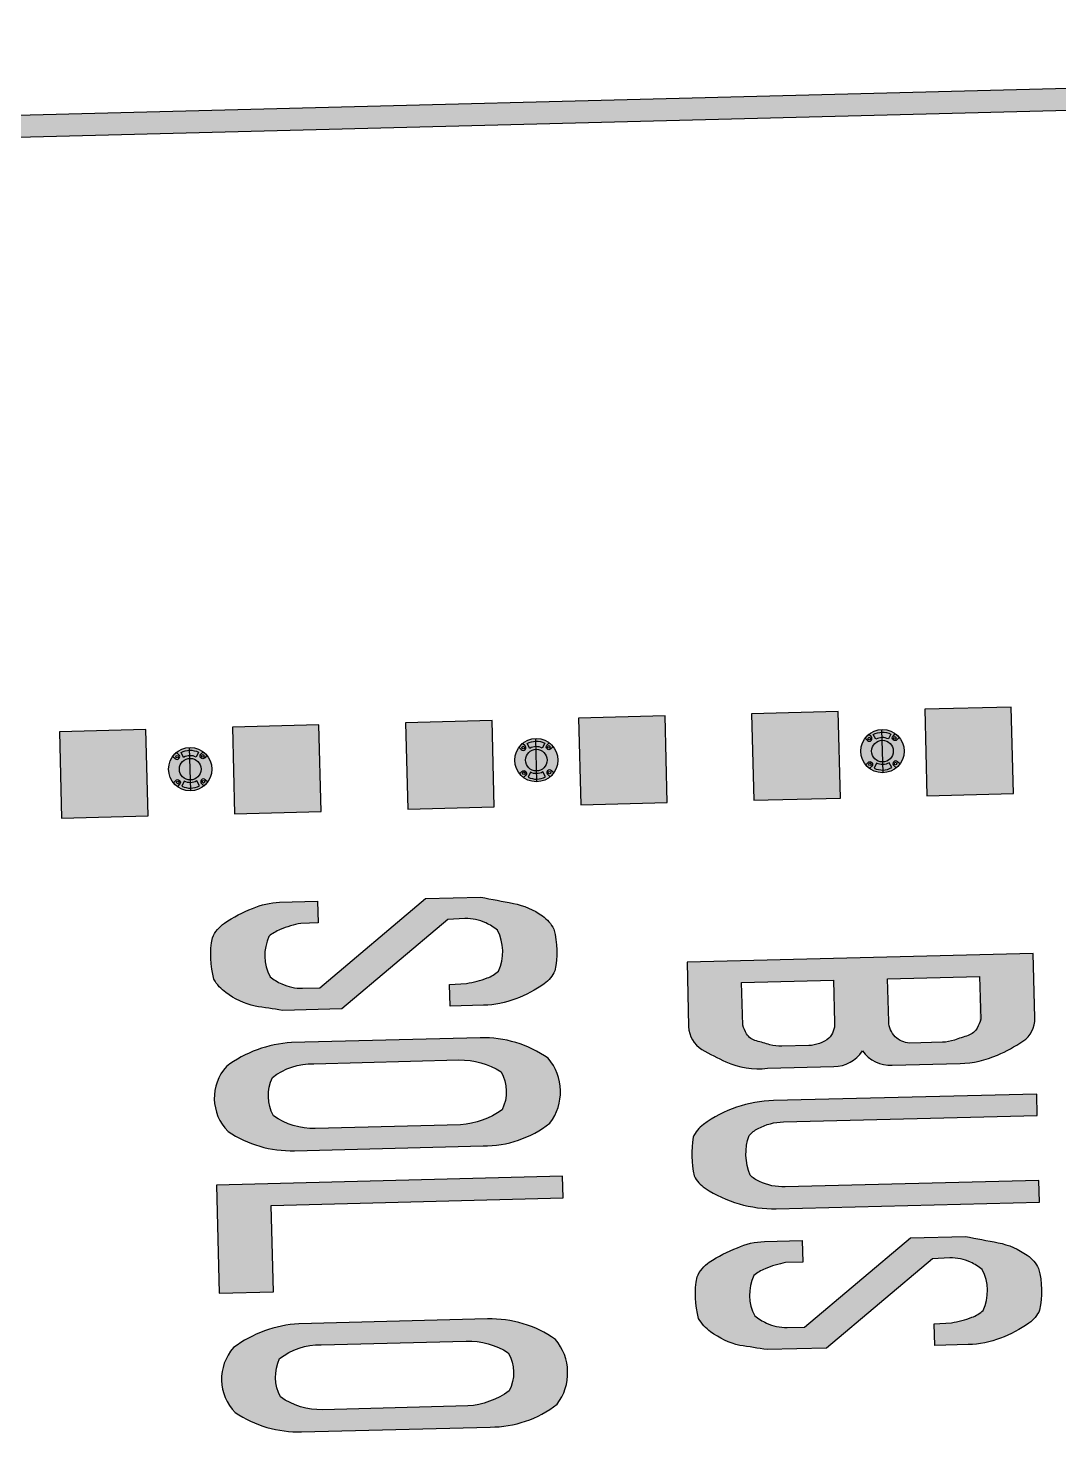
# Model space of a CAD drawing. Header units: metres. Extents: x 668617 to 675126, y 2286318 to 2293677.
# Drawn here: x 670037.86 to 670042.62, y 2287225.66 to 2287232.15 of the extents above; entities that cross this region are included whole.
import ezdxf

# ---------------------------------------------------------------- set-up
doc = ezdxf.new("R2010")
doc.units = ezdxf.units.M
doc.header["$MEASUREMENT"] = 0
for name, color, linetype in [('DMTG-B-CuadrosVerdes', 94, 'Continuous'), ('DMTG-M-VIALETON', 92, 'Continuous'), ('DMTG-SH-LINEA DISCONTINUA', 252, 'Continuous'), ('DMTG-SH-SOLO BUS BICI', 252, 'Continuous')]:
    doc.layers.add(name, color=color, linetype=linetype)

# ---------------------------------------------------------------- blocks, each defined once
blk = doc.blocks.new('*U181')
h = blk.add_hatch(color=256)
h.dxf.hatch_style = 1
h.paths.add_polyline_path([(11.2, 0), (11.6, 0), (11.6, 0.4), (11.2, 0.4)])
h = blk.add_hatch(color=256)
h.dxf.hatch_style = 1
h.paths.add_polyline_path([(11.2, 0), (11.6, 0), (11.6, 0.4), (11.2, 0.4)])
h = blk.add_hatch(color=256)
h.dxf.hatch_style = 1
h.paths.add_polyline_path([(12, 0), (12.4, 0), (12.4, 0.4), (12, 0.4)])
h = blk.add_hatch(color=256)
h.dxf.hatch_style = 1
h.paths.add_polyline_path([(12, 0), (12.4, 0), (12.4, 0.4), (12, 0.4)])
h = blk.add_hatch(color=256)
h.dxf.hatch_style = 1
h.paths.add_polyline_path([(12.8, 0), (13.2, 0), (13.2, 0.4), (12.8, 0.4)])
h = blk.add_hatch(color=256)
h.dxf.hatch_style = 1
h.paths.add_polyline_path([(12.8, 0), (13.2, 0), (13.2, 0.4), (12.8, 0.4)])
h = blk.add_hatch(color=256)
h.dxf.hatch_style = 1
h.paths.add_polyline_path([(13.6, 0), (14, 0), (14, 0.4), (13.6, 0.4)])
h = blk.add_hatch(color=256)
h.dxf.hatch_style = 1
h.paths.add_polyline_path([(13.6, 0), (14, 0), (14, 0.4), (13.6, 0.4)])
h = blk.add_hatch(color=256)
h.dxf.hatch_style = 1
h.paths.add_polyline_path([(14.4, 0), (14.8, 0), (14.8, 0.4), (14.4, 0.4)])
h = blk.add_hatch(color=256)
h.dxf.hatch_style = 1
h.paths.add_polyline_path([(14.4, 0), (14.8, 0), (14.8, 0.4), (14.4, 0.4)])
h = blk.add_hatch(color=256)
h.dxf.hatch_style = 1
h.paths.add_polyline_path([(15.2, 0), (15.6, 0), (15.6, 0.4), (15.2, 0.4)])
h = blk.add_hatch(color=256)
h.dxf.hatch_style = 1
h.paths.add_polyline_path([(15.2, 0), (15.6, 0), (15.6, 0.4), (15.2, 0.4)])
for points in [[(11.2, 0), (11.6, 0), (11.6, 0.4), (11.2, 0.4)], [(11.2, 0), (11.6, 0), (11.6, 0.4), (11.2, 0.4)], [(12, 0), (12.4, 0), (12.4, 0.4), (12, 0.4)], [(12, 0), (12.4, 0), (12.4, 0.4), (12, 0.4)], [(12.8, 0), (13.2, 0), (13.2, 0.4), (12.8, 0.4)], [(12.8, 0), (13.2, 0), (13.2, 0.4), (12.8, 0.4)], [(13.6, 0), (14, 0), (14, 0.4), (13.6, 0.4)], [(13.6, 0), (14, 0), (14, 0.4), (13.6, 0.4)], [(14.4, 0), (14.8, 0), (14.8, 0.4), (14.4, 0.4)], [(14.4, 0), (14.8, 0), (14.8, 0.4), (14.4, 0.4)], [(15.2, 0), (15.6, 0), (15.6, 0.4), (15.2, 0.4)], [(15.2, 0), (15.6, 0), (15.6, 0.4), (15.2, 0.4)]]:
    blk.add_lwpolyline(points, close=True)
blk = doc.blocks.new('*U228')
at = {"ltscale": 50}
h = blk.add_hatch(color=252, dxfattribs=at)
h.dxf.hatch_style = 1
h.paths.add_polyline_path([(49.9637, -24.1868), (49.9639, -23.8717, 0.097809), (49.9298, -23.6987, 0.042141), (49.8686, -23.5792, 0.264464), (49.7622, -23.5217), (49.4641, -23.5215), (49.4632, -25.1215), (49.7613, -25.1217, 0.256564), (49.8684, -25.063, 0.03217), (49.9282, -24.9541, 0.128787), (49.9634, -24.7629), (49.9636, -24.4553, 0.244437), (49.8943, -24.3218, 0.249678)])
h.paths.add_polyline_path([(49.7615, -24.8717), (49.5633, -24.8716), (49.5636, -24.4468), (49.7618, -24.4469, -0.19223), (49.8321, -24.475, -0.139349), (49.8635, -24.5681), (49.8634, -24.6929, -0.078544), (49.8546, -24.7485, 0.007333), (49.8356, -24.8101, -0.228893), (49.7934, -24.8592, -0.039059)], flags=16)
h.paths.add_polyline_path([(49.7619, -24.1969), (49.5637, -24.1968), (49.564, -23.7716), (49.7642, -23.778, -0.333446), (49.8356, -23.8316, 0.007536), (49.8551, -23.895, -0.078544), (49.8639, -23.9506), (49.8638, -24.0874, -0.224977), (49.8323, -24.1689, -0.19223)], flags=16)
h = blk.add_hatch(color=252, dxfattribs=at)
h.dxf.hatch_style = 1
h.paths.add_polyline_path([(50.4517, -25.1144, 0.131562), (50.5099, -25.0653, 0.154481), (50.6134, -24.7317), (50.6141, -23.5222), (50.5141, -23.5221), (50.5134, -24.6951, -0.114879), (50.4858, -24.8134, -0.084508), (50.4552, -24.8557, -0.17885), (50.2715, -24.8555, -0.081827), (50.2406, -24.8132, -0.11348), (50.2134, -24.7031), (50.2141, -23.5219), (50.1141, -23.5219), (50.1134, -24.7386, 0.152908), (50.2154, -25.0651, 0.131562), (50.2735, -25.1143, 0.086224)])
h = blk.add_hatch(color=252, dxfattribs=at)
h.dxf.hatch_style = 1
h.paths.add_polyline_path([(50.8527, -25.0542, 0.14273), (50.9194, -25.1124, 0.117054), (51.1113, -25.11, 0.062706), (51.1467, -25.0864, 0.155244), (51.2446, -24.9003, -0.000615), (51.2634, -24.7976), (51.2635, -24.5226), (50.864, -24.0224), (50.8616, -23.9593, -0.136419), (50.8837, -23.8473, -0.055818), (50.9183, -23.7942, -0.229894), (51.1084, -23.7943, -0.087635), (51.1384, -23.8475, -0.053979), (51.1608, -23.9431), (51.1638, -24.0225), (51.2638, -24.0226), (51.2639, -23.8675, 0.08527), (51.2383, -23.7178, 0.061318), (51.1719, -23.5846, 0.139149), (51.1131, -23.5341, 0.120716), (50.9212, -23.534, 0.123167), (50.8584, -23.5844, 0.108528), (50.797, -23.7176, -0.000633), (50.7639, -23.8672), (50.7638, -24.1223), (51.1635, -24.6225), (51.1634, -24.7019, -0.116922), (51.1407, -24.7975, -0.055818), (51.1061, -24.8506, -0.23457), (50.9197, -24.8505, -0.087635), (50.8898, -24.7974, -0.05345), (50.8634, -24.7018), (50.8635, -24.6224), (50.7635, -24.6223), (50.7634, -24.7971, 0.101206), (50.789, -24.9228, 0.059489)])
h = blk.add_hatch(color=252, dxfattribs=at)
h.dxf.hatch_style = 1
h.paths.add_polyline_path([(49.1713, -25.9168, -0.108528), (49.2327, -25.7836, -0.123167), (49.2954, -25.7331, -0.120716), (49.4873, -25.7331, -0.139149), (49.5462, -25.7836, -0.061318), (49.6126, -25.9168, -0.08527), (49.6383, -26.0664), (49.6383, -26.2215), (49.5383, -26.2215), (49.5353, -26.1421, 0.053979), (49.5128, -26.0465, 0.087635), (49.4828, -25.9934, 0.229894), (49.2927, -25.9934, 0.055818), (49.2581, -26.0465, 0.116922), (49.2354, -26.1421), (49.2385, -26.2215), (49.6383, -26.7215), (49.6383, -26.9965, 0.000751), (49.6155, -27.122, -0.108528), (49.5492, -27.2552, -0.123167), (49.4865, -27.309, -0.117054), (49.2946, -27.3115, -0.14273), (49.2278, -27.2533, -0.059489), (49.164, -27.122, -0.101206), (49.1383, -26.9964), (49.1383, -26.8215), (49.2383, -26.8215), (49.2383, -26.9009, 0.05345), (49.2648, -26.9965, 0.087635), (49.2947, -27.0497, 0.23457), (49.4811, -27.0497, 0.055818), (49.5157, -26.9965, 0.116922), (49.5383, -26.9009), (49.5383, -26.8215), (49.1383, -26.3215), (49.1383, -26.0664, 0.000633)])
h = blk.add_hatch(color=252, dxfattribs=at)
h.dxf.hatch_style = 1
edge = h.paths.add_edge_path()
edge.add_arc((50.3119, -26.0856), 0.5236, 143.51618, 180)
edge.add_line((49.7883, -26.0856), (49.7883, -26.9575))
edge.add_arc((50.3442, -26.9397), 0.5561, 181.82557, 215.41478)
edge.add_arc((50.041, -27.1024), 0.2191, 226.75468, 313.24532)
edge.add_arc((49.7628, -26.9575), 0.5255, 324.59139, 360)
edge.add_line((50.2883, -26.9575), (50.2883, -26.0856))
edge.add_arc((49.7912, -26.0699), 0.4974, 358.19927, 396.4778)
edge.add_arc((50.041, -25.9616), 0.2401, 51.30043, 128.69957)
edge = h.paths.add_edge_path(flags=16)
edge.add_arc((49.8113, -26.205), 0.3775, 2.74794, 34.0414, ccw=False)
edge.add_line((50.1883, -26.1869), (50.1883, -26.8584))
edge.add_arc((49.8664, -26.8584), 0.322, 323.35121, 360, ccw=False)
edge.add_arc((50.0361, -26.873), 0.1985, 243.49165, 296.50835, ccw=False)
edge.add_arc((50.1867, -26.8718), 0.2987, 177.25186, 216.7924, ccw=False)
edge.add_line((49.8883, -26.8575), (49.8883, -26.1869))
edge.add_arc((50.2335, -26.1869), 0.3451, 145.9586, 180, ccw=False)
edge.add_arc((50.0358, -26.1587), 0.1872, 61.85292, 118.14708, ccw=False)
h = blk.add_hatch(color=252, dxfattribs=at)
h.dxf.hatch_style = 1
h.paths.add_polyline_path([(50.4383, -25.7215), (50.4383, -27.3215), (50.9383, -27.3215), (50.9383, -27.0715), (50.5383, -27.0715), (50.5383, -25.7215)])
h = blk.add_hatch(color=252, dxfattribs=at)
h.dxf.hatch_style = 1
edge = h.paths.add_edge_path()
edge.add_arc((51.6119, -26.0856), 0.5236, 143.51618, 180)
edge.add_line((51.0883, -26.0856), (51.0883, -26.9575))
edge.add_arc((51.6442, -26.9397), 0.5561, 181.82557, 215.41478)
edge.add_arc((51.341, -27.1024), 0.2191, 226.75468, 313.24532)
edge.add_arc((51.0628, -26.9575), 0.5255, 324.59139, 360)
edge.add_line((51.5883, -26.9575), (51.5883, -26.0856))
edge.add_arc((51.0912, -26.0699), 0.4974, 358.19927, 396.4778)
edge.add_arc((51.341, -25.9616), 0.2401, 51.30043, 128.69957)
edge = h.paths.add_edge_path(flags=16)
edge.add_arc((51.1113, -26.205), 0.3775, 2.74794, 34.0414, ccw=False)
edge.add_line((51.4883, -26.1869), (51.4883, -26.8584))
edge.add_arc((51.1664, -26.8584), 0.322, -36.64879, 0, ccw=False)
edge.add_arc((51.3361, -26.873), 0.1985, 243.49165, 296.50835, ccw=False)
edge.add_arc((51.4867, -26.8718), 0.2987, 177.25186, 216.7924, ccw=False)
edge.add_line((51.1883, -26.8575), (51.1883, -26.1869))
edge.add_arc((51.5335, -26.1869), 0.3451, 145.9586, 180, ccw=False)
edge.add_arc((51.3358, -26.1587), 0.1872, 61.85292, 118.14708, ccw=False)
for points in [[(49.7622, -23.5217), (49.4641, -23.5215), (49.4632, -25.1215), (49.7613, -25.1217, 0.256564), (49.8684, -25.063, 0.03217), (49.9282, -24.9541, 0.128787), (49.9634, -24.7629), (49.9636, -24.4553, 0.244437), (49.8943, -24.3218, 0.249678), (49.9637, -24.1868), (49.9639, -23.8717, 0.09783), (49.9298, -23.6986, 0.042131), (49.8686, -23.5792, 0.264453), (49.7622, -23.5217)], [(50.2715, -24.8555, -0.081827), (50.2406, -24.8132, -0.121679), (50.2134, -24.6949), (50.2141, -23.5219), (50.1141, -23.5219), (50.1134, -24.7386, 0.152908), (50.2154, -25.0651, 0.131562), (50.2735, -25.1143, 0.086224), (50.4517, -25.1144, 0.131562), (50.5099, -25.0653, 0.151335), (50.6134, -24.7388), (50.6141, -23.5222), (50.5141, -23.5221), (50.5134, -24.6951, -0.114879), (50.4858, -24.8134, -0.084508), (50.4552, -24.8557, -0.17885), (50.2715, -24.8555, -0.081827)], [(50.7638, -24.1223), (50.7639, -23.8672, 0.000633), (50.797, -23.7176, -0.108528), (50.8584, -23.5844, -0.123167), (50.9212, -23.534, -0.120716), (51.1131, -23.5341, -0.139149), (51.1719, -23.5846, -0.061318), (51.2383, -23.7178, -0.08527), (51.2639, -23.8675), (51.2638, -24.0226), (51.1638, -24.0225), (51.1608, -23.9431, 0.053979), (51.1384, -23.8475, 0.087635), (51.1084, -23.7943, 0.229894), (50.9183, -23.7942, 0.055818), (50.8837, -23.8473, 0.116922), (50.861, -23.9429), (50.864, -24.0224), (51.2635, -24.5226), (51.2634, -24.7976, 0.000751), (51.2405, -24.9231, -0.108528), (51.1741, -25.0562, -0.123167), (51.1113, -25.11, -0.117054), (50.9194, -25.1124, -0.142771), (50.8527, -25.0541, -0.059479), (50.789, -24.9228, -0.101206), (50.7634, -24.7971), (50.7635, -24.6223), (50.8635, -24.6224), (50.8634, -24.7018, 0.05345), (50.8898, -24.7974, 0.087635), (50.9197, -24.8505, 0.23457), (51.1061, -24.8506, 0.055818), (51.1407, -24.7975, 0.116922), (51.1634, -24.7019), (51.1635, -24.6225), (50.7638, -24.1223)], [(49.7619, -24.1969), (49.5637, -24.1968), (49.564, -23.7716), (49.7622, -23.7717, -0.049565), (49.8021, -23.7884, -0.190435), (49.8356, -23.8316, 0.007534), (49.8551, -23.895, -0.078544), (49.8639, -23.9506), (49.8638, -24.1025, -0.186395), (49.8323, -24.1689, -0.19223), (49.7619, -24.1969)], [(49.7615, -24.8717), (49.5633, -24.8716), (49.5636, -24.4468), (49.7618, -24.4469, -0.19223), (49.8321, -24.475, -0.139349), (49.8635, -24.5681), (49.8634, -24.6929, -0.078544), (49.8546, -24.7485, 0.007333), (49.8356, -24.8101, -0.196613), (49.8015, -24.8551, -0.049565), (49.7615, -24.8717)], [(49.5462, -25.7836, -0.061318), (49.6126, -25.9168, -0.08527), (49.6383, -26.0664), (49.6383, -26.2215), (49.5383, -26.2215), (49.5353, -26.1421, 0.053979), (49.5128, -26.0465, 0.087635), (49.4828, -25.9934, 0.229894), (49.2927, -25.9934, 0.055818), (49.2581, -26.0465, 0.116922), (49.2354, -26.1421), (49.2385, -26.2215), (49.6383, -26.7215), (49.6383, -26.9965, 0.000751), (49.6155, -27.122, -0.108528), (49.5492, -27.2552, -0.123167), (49.4865, -27.309, -0.117054), (49.2946, -27.3115, -0.142771), (49.2278, -27.2533, -0.059479), (49.164, -27.122, -0.101206), (49.1383, -26.9964), (49.1383, -26.8215), (49.2383, -26.8215), (49.2383, -26.9009, 0.05345), (49.2648, -26.9965, 0.087635), (49.2947, -27.0497, 0.23457), (49.4811, -27.0497, 0.055818), (49.5157, -26.9965, 0.116922), (49.5383, -26.9009), (49.5383, -26.8215), (49.1383, -26.3215), (49.1383, -26.0664, 0.000633), (49.1713, -25.9168, -0.108528), (49.2327, -25.7836, -0.123167), (49.2954, -25.7331, -0.120716), (49.4873, -25.7331, -0.139149), (49.5462, -25.7836, -0.061318)], [(49.891, -25.7742, 0.160549), (49.7883, -26.0856), (49.7883, -26.9575, 0.147619), (49.891, -27.262, 0.396386), (50.1911, -27.262, 0.15574), (50.2883, -26.9575), (50.2883, -26.0856, 0.168592), (50.1911, -25.7742, 0.351171), (49.891, -25.7742, 0.160549)], [(51.191, -25.7742, 0.160549), (51.0883, -26.0856), (51.0883, -26.9575, 0.147619), (51.191, -27.262, 0.396386), (51.4911, -27.262, 0.15574), (51.5883, -26.9575), (51.5883, -26.0856, 0.168592), (51.4911, -25.7742, 0.351171), (51.191, -25.7742, 0.160549)], [(50.1241, -25.9937, -0.137398), (50.1883, -26.1869), (50.1883, -26.8584, -0.161288), (50.1247, -27.0506, -0.235546), (49.9475, -27.0506, -0.174261), (49.8883, -26.8575), (49.8883, -26.1869, -0.149636), (49.9475, -25.9937, -0.250692), (50.1241, -25.9937, -0.137398)], [(51.4241, -25.9937, -0.137398), (51.4883, -26.1869), (51.4883, -26.8584, -0.161288), (51.4247, -27.0506, -0.235546), (51.2475, -27.0506, -0.174261), (51.1883, -26.8575), (51.1883, -26.1869, -0.149636), (51.2475, -25.9937, -0.250692), (51.4241, -25.9937, -0.137398)]]:
    blk.add_lwpolyline(points, format="xyb", close=True)
blk.add_lwpolyline([(50.4383, -25.7215), (50.4383, -27.3215), (50.9383, -27.3215), (50.9383, -27.0715), (50.5383, -27.0715), (50.5383, -25.7215), (50.4383, -25.7215)], close=True)
blk = doc.blocks.new('*U156')
blk.add_hatch(color=252).paths.add_polyline_path([(0.0012, -0.05), (44.9903, 1.0317), (44.9879, 1.1317), (-0.0012, 0.05)])
blk.add_lwpolyline([(0.0012, -0.05), (44.9903, 1.0317), (44.9879, 1.1317), (-0.0012, 0.05)], close=True)
blk = doc.blocks.new('*U182')
at = {"true_color": 0x58ba48}
h = blk.add_hatch(color=85, dxfattribs=at)
h.dxf.hatch_style = 1
h.paths.add_polyline_path([(38.5638, 11.511, 1), (38.6638, 11.511, 1)], flags=0)
h.paths.add_polyline_path([(38.5632, 11.5792), (38.5525, 11.59, 0.062746), (38.5348, 11.5723), (38.5456, 11.5615, 0.413879), (38.5632, 11.5615, 0.414549)], flags=17)
h.paths.add_polyline_path([(38.5605, 11.5704, -1), (38.5483, 11.5704, -1)], flags=16)
h.paths.add_polyline_path([(38.5638, 11.511, 1), (38.6638, 11.511, 1)], flags=16)
h.paths.add_polyline_path([(38.6751, 11.59), (38.6643, 11.5792, 0.413879), (38.6644, 11.5615, 0.414549), (38.682, 11.5615), (38.6928, 11.5723, 0.062746)], flags=17)
h.paths.add_polyline_path([(38.6793, 11.5704, -1), (38.6671, 11.5704, -1)], flags=16)
h.paths.add_polyline_path([(38.6928, 11.4497), (38.682, 11.4604, 0.413879), (38.6643, 11.4604, 0.414549), (38.6644, 11.4427), (38.6751, 11.432, 0.062746)], flags=17)
h.paths.add_polyline_path([(38.6671, 11.4516, -1), (38.6793, 11.4516, -1)], flags=16)
h.paths.add_polyline_path([(38.5632, 11.4604, 0.414549), (38.5455, 11.4604), (38.5348, 11.4497, 0.062746), (38.5525, 11.432), (38.5632, 11.4428, 0.413879)], flags=17)
h.paths.add_polyline_path([(38.5483, 11.4516, -1), (38.5605, 11.4516, -1)], flags=16)
h.paths.add_polyline_path([(38.6928, 11.5723), (38.682, 11.5615, -0.414549), (38.6644, 11.5615, -0.413879), (38.6643, 11.5792), (38.6751, 11.59, 0.342564), (38.5525, 11.59), (38.5632, 11.5792, -0.414549), (38.5632, 11.5615, -0.413879), (38.5456, 11.5615), (38.5348, 11.5723, 0.166532), (38.5138, 11.511, 0.166532), (38.5348, 11.4497), (38.5455, 11.4604, -0.414549), (38.5632, 11.4604, -0.413879), (38.5632, 11.4428), (38.5525, 11.432, 0.342564), (38.6751, 11.432), (38.6644, 11.4427, -0.414549), (38.6643, 11.4604, -0.413879), (38.682, 11.4604), (38.6928, 11.4497, 0.166532), (38.7138, 11.511, 0.166532)])
h.paths.add_polyline_path([(38.6638, 11.511, -1), (38.5638, 11.511, -1)], flags=0)
h.paths.add_polyline_path([(38.6428, 11.5663, 0.245947), (38.5848, 11.5663), (38.5732, 11.5885, -0.245947), (38.6544, 11.5885)], flags=16)
h.paths.add_polyline_path([(38.6428, 11.4556), (38.6544, 11.4335, -0.245947), (38.5732, 11.4335), (38.5848, 11.4556, 0.245947)], flags=16)
h = blk.add_hatch(color=85, dxfattribs=at)
h.dxf.hatch_style = 1
h.paths.add_polyline_path([(38.5638, 11.511, 1), (38.6638, 11.511, 1)])
at = {"true_color": 0xc7c8ca}
h = blk.add_hatch(color=9, dxfattribs=at)
h.dxf.hatch_style = 1
h.paths.add_polyline_path([(38.6544, 11.5885, 0.245947), (38.5732, 11.5885), (38.5848, 11.5663, -0.245947), (38.6428, 11.5663)])
h.paths.add_polyline_path([(38.6544, 11.4335), (38.6428, 11.4556, -0.245947), (38.5848, 11.4556), (38.5732, 11.4335, 0.245947)])
at = {"true_color": 0x58ba48}
h = blk.add_hatch(color=85, dxfattribs=at)
h.dxf.hatch_style = 1
h.paths.add_polyline_path([(40.1638, 11.5109, 1), (40.2638, 11.5108, 1)], flags=0)
h.paths.add_polyline_path([(40.1632, 11.5791), (40.1525, 11.5899, 0.062746), (40.1348, 11.5722), (40.1456, 11.5614, 0.413879), (40.1632, 11.5614, 0.414549)], flags=17)
h.paths.add_polyline_path([(40.1605, 11.5703, -1), (40.1483, 11.5703, -1)], flags=16)
h.paths.add_polyline_path([(40.1638, 11.5109, 1), (40.2638, 11.5108, 1)], flags=16)
h.paths.add_polyline_path([(40.2751, 11.5898), (40.2643, 11.5791, 0.413879), (40.2644, 11.5614, 0.414549), (40.282, 11.5614), (40.2928, 11.5722, 0.062746)], flags=17)
h.paths.add_polyline_path([(40.2793, 11.5702, -1), (40.2671, 11.5702, -1)], flags=16)
h.paths.add_polyline_path([(40.2928, 11.4495), (40.282, 11.4603, 0.413879), (40.2643, 11.4603, 0.414549), (40.2644, 11.4426), (40.2751, 11.4319, 0.062746)], flags=17)
h.paths.add_polyline_path([(40.2671, 11.4514, -1), (40.2793, 11.4514, -1)], flags=16)
h.paths.add_polyline_path([(40.1632, 11.4603, 0.414549), (40.1455, 11.4603), (40.1348, 11.4495, 0.062746), (40.1525, 11.4319), (40.1632, 11.4426, 0.413879)], flags=17)
h.paths.add_polyline_path([(40.1483, 11.4515, -1), (40.1605, 11.4515, -1)], flags=16)
h.paths.add_polyline_path([(40.2928, 11.5722), (40.282, 11.5614, -0.414549), (40.2644, 11.5614, -0.413879), (40.2643, 11.5791), (40.2751, 11.5898, 0.342564), (40.1525, 11.5899), (40.1632, 11.5791, -0.414549), (40.1632, 11.5614, -0.413879), (40.1456, 11.5614), (40.1348, 11.5722, 0.166532), (40.1138, 11.5109, 0.166532), (40.1348, 11.4495), (40.1455, 11.4603, -0.414549), (40.1632, 11.4603, -0.413879), (40.1632, 11.4426), (40.1525, 11.4319, 0.342564), (40.2751, 11.4319), (40.2644, 11.4426, -0.414549), (40.2643, 11.4603, -0.413879), (40.282, 11.4603), (40.2928, 11.4495, 0.166532), (40.3138, 11.5108, 0.166532)])
h.paths.add_polyline_path([(40.2638, 11.5108, -1), (40.1638, 11.5109, -1)], flags=0)
h.paths.add_polyline_path([(40.2428, 11.5662, 0.245947), (40.1848, 11.5662), (40.1732, 11.5884, -0.245947), (40.2544, 11.5884)], flags=16)
h.paths.add_polyline_path([(40.2428, 11.4555), (40.2544, 11.4333, -0.245947), (40.1732, 11.4333), (40.1848, 11.4555, 0.245947)], flags=16)
h = blk.add_hatch(color=85, dxfattribs=at)
h.dxf.hatch_style = 1
h.paths.add_polyline_path([(40.1638, 11.5109, 1), (40.2638, 11.5108, 1)])
at = {"true_color": 0xc7c8ca}
h = blk.add_hatch(color=9, dxfattribs=at)
h.dxf.hatch_style = 1
h.paths.add_polyline_path([(40.2544, 11.5884, 0.245947), (40.1732, 11.5884), (40.1848, 11.5662, -0.245947), (40.2428, 11.5662)])
h.paths.add_polyline_path([(40.2544, 11.4333), (40.2428, 11.4555, -0.245947), (40.1848, 11.4555), (40.1732, 11.4333, 0.245947)])
at = {"true_color": 0x58ba48}
h = blk.add_hatch(color=85, dxfattribs=at)
h.dxf.hatch_style = 1
h.paths.add_polyline_path([(41.7638, 11.5107, 1), (41.8638, 11.5107, 1)], flags=0)
h.paths.add_polyline_path([(41.7632, 11.579), (41.7525, 11.5897, 0.062746), (41.7348, 11.5721), (41.7456, 11.5613, 0.413879), (41.7632, 11.5613, 0.414549)], flags=17)
h.paths.add_polyline_path([(41.7605, 11.5701, -1), (41.7483, 11.5701, -1)], flags=16)
h.paths.add_polyline_path([(41.7638, 11.5107, 1), (41.8638, 11.5107, 1)], flags=16)
h.paths.add_polyline_path([(41.8751, 11.5897), (41.8643, 11.579, 0.413879), (41.8644, 11.5613, 0.414549), (41.882, 11.5613), (41.8928, 11.572, 0.062746)], flags=17)
h.paths.add_polyline_path([(41.8793, 11.5701, -1), (41.8671, 11.5701, -1)], flags=16)
h.paths.add_polyline_path([(41.8928, 11.4494), (41.882, 11.4602, 0.413879), (41.8643, 11.4602, 0.414549), (41.8644, 11.4425), (41.8751, 11.4317, 0.062746)], flags=17)
h.paths.add_polyline_path([(41.8671, 11.4513, -1), (41.8793, 11.4513, -1)], flags=16)
h.paths.add_polyline_path([(41.7632, 11.4602, 0.414549), (41.7455, 11.4602), (41.7348, 11.4494, 0.062746), (41.7525, 11.4317), (41.7632, 11.4425, 0.413879)], flags=17)
h.paths.add_polyline_path([(41.7483, 11.4513, -1), (41.7605, 11.4513, -1)], flags=16)
h.paths.add_polyline_path([(41.8928, 11.572), (41.882, 11.5613, -0.414549), (41.8644, 11.5613, -0.413879), (41.8643, 11.579), (41.8751, 11.5897, 0.342564), (41.7525, 11.5897), (41.7632, 11.579, -0.414549), (41.7632, 11.5613, -0.413879), (41.7456, 11.5613), (41.7348, 11.5721, 0.166532), (41.7138, 11.5107, 0.166532), (41.7348, 11.4494), (41.7455, 11.4602, -0.414549), (41.7632, 11.4602, -0.413879), (41.7632, 11.4425), (41.7525, 11.4317, 0.342564), (41.8751, 11.4317), (41.8644, 11.4425, -0.414549), (41.8643, 11.4602, -0.413879), (41.882, 11.4602), (41.8928, 11.4494, 0.166532), (41.9138, 11.5107, 0.166532)])
h.paths.add_polyline_path([(41.8638, 11.5107, -1), (41.7638, 11.5107, -1)], flags=0)
h.paths.add_polyline_path([(41.8428, 11.5661, 0.245947), (41.7848, 11.5661), (41.7732, 11.5882, -0.245947), (41.8544, 11.5882)], flags=16)
h.paths.add_polyline_path([(41.8428, 11.4554), (41.8544, 11.4332, -0.245947), (41.7732, 11.4332), (41.7848, 11.4554, 0.245947)], flags=16)
h = blk.add_hatch(color=85, dxfattribs=at)
h.dxf.hatch_style = 1
h.paths.add_polyline_path([(41.7638, 11.5107, 1), (41.8638, 11.5107, 1)])
at = {"true_color": 0xc7c8ca}
h = blk.add_hatch(color=9, dxfattribs=at)
h.dxf.hatch_style = 1
h.paths.add_polyline_path([(41.8544, 11.5882, 0.245947), (41.7732, 11.5882), (41.7848, 11.5661, -0.245947), (41.8428, 11.5661)])
h.paths.add_polyline_path([(41.8544, 11.4332), (41.8428, 11.4554, -0.245947), (41.7848, 11.4554), (41.7732, 11.4332, 0.245947)])
at = {"color": 18, "true_color": 0x000000}
for points in [[(38.5632, 11.5792), (38.5525, 11.59, 0.062746), (38.5348, 11.5723), (38.5456, 11.5615, 0.413879), (38.5632, 11.5615, 0.414549)], [(38.6544, 11.5885), (38.6428, 11.5663, 0.245947), (38.5848, 11.5663), (38.5732, 11.5885, -0.245947)], [(38.6644, 11.5792), (38.6751, 11.59, -0.062746), (38.6928, 11.5723), (38.682, 11.5615, -0.413879), (38.6644, 11.5615, -0.414549)], [(40.1632, 11.5791), (40.1525, 11.5899, 0.062746), (40.1348, 11.5722), (40.1456, 11.5614, 0.413879), (40.1632, 11.5614, 0.414549)], [(40.2544, 11.5884), (40.2428, 11.5662, 0.245947), (40.1848, 11.5662), (40.1732, 11.5884, -0.245947)], [(40.2644, 11.5791), (40.2751, 11.5898, -0.062746), (40.2928, 11.5722), (40.282, 11.5614, -0.413879), (40.2644, 11.5614, -0.414549)], [(41.7632, 11.579), (41.7525, 11.5897, 0.062746), (41.7348, 11.5721), (41.7456, 11.5613, 0.413879), (41.7632, 11.5613, 0.414549)], [(41.8544, 11.5882), (41.8428, 11.5661, 0.245947), (41.7848, 11.5661), (41.7732, 11.5882, -0.245947)], [(41.8644, 11.579), (41.8751, 11.5897, -0.062746), (41.8928, 11.572), (41.882, 11.5613, -0.413879), (41.8644, 11.5613, -0.414549)], [(38.5632, 11.4427), (38.5525, 11.432, -0.062746), (38.5348, 11.4497), (38.5456, 11.4604, -0.413879), (38.5632, 11.4604, -0.414549)], [(38.6544, 11.4335), (38.6428, 11.4556, -0.245947), (38.5848, 11.4556), (38.5732, 11.4335, 0.245947)], [(38.6644, 11.4427), (38.6751, 11.432, 0.062746), (38.6928, 11.4497), (38.682, 11.4604, 0.413879), (38.6643, 11.4604, 0.414549)], [(40.1632, 11.4426), (40.1525, 11.4319, -0.062746), (40.1348, 11.4495), (40.1456, 11.4603, -0.413879), (40.1632, 11.4603, -0.414549)], [(40.2544, 11.4333), (40.2428, 11.4555, -0.245947), (40.1848, 11.4555), (40.1732, 11.4333, 0.245947)], [(40.2644, 11.4426), (40.2751, 11.4319, 0.062746), (40.2928, 11.4495), (40.282, 11.4603, 0.413879), (40.2643, 11.4603, 0.414549)], [(41.7632, 11.4425), (41.7525, 11.4317, -0.062746), (41.7348, 11.4494), (41.7456, 11.4602, -0.413879), (41.7632, 11.4602, -0.414549)], [(41.8544, 11.4332), (41.8428, 11.4554, -0.245947), (41.7848, 11.4554), (41.7732, 11.4332, 0.245947)], [(41.8644, 11.4425), (41.8751, 11.4317, 0.062746), (41.8928, 11.4494), (41.882, 11.4602, 0.413879), (41.8643, 11.4602, 0.414549)]]:
    blk.add_lwpolyline(points, format="xyb", close=True, dxfattribs=at)
for points in [[(38.6138, 11.411), (38.6138, 11.611)], [(40.2138, 11.4109), (40.2138, 11.6109)], [(41.8138, 11.4107), (41.8138, 11.6107)]]:
    blk.add_lwpolyline(points)
for centre, radius in [((38.6138, 11.511), 0.1), ((38.5544, 11.5704), 0.00613), ((38.6138, 11.511), 0.05), ((38.6732, 11.5704), 0.00613), ((40.2138, 11.5109), 0.1), ((40.1544, 11.5703), 0.00613), ((40.2138, 11.5109), 0.05), ((40.2732, 11.5702), 0.00613), ((41.8138, 11.5107), 0.1), ((41.7544, 11.5701), 0.00613), ((41.8138, 11.5107), 0.05), ((41.8732, 11.5701), 0.00613), ((38.5544, 11.4516), 0.00613), ((38.6732, 11.4516), 0.00613), ((40.1544, 11.4515), 0.00613), ((40.2732, 11.4514), 0.00613), ((41.7544, 11.4513), 0.00613), ((41.8732, 11.4513), 0.00613)]:
    blk.add_circle(centre, radius, dxfattribs=at)

msp = doc.modelspace()

# ---------------------------------------------------------------- block references
at = {"layer": 'DMTG-B-CuadrosVerdes', "rotation": 181.4830084380721}
msp.add_blockref('*U181', (670053.59961, 2287229.30104), dxfattribs=at)
at = {"layer": 'DMTG-M-VIALETON', "rotation": 1.498409587873788}
msp.add_blockref('*U182', (670000.30997, 2287216.20718), dxfattribs=at)
at = {"layer": 'DMTG-SH-LINEA DISCONTINUA', "rotation": 180.0955938222612}
msp.add_blockref('*U156', (670053.52556, 2287232.10006), dxfattribs=at)
at = {"layer": 'DMTG-SH-SOLO BUS BICI', "rotation": 271.468284317177}
msp.add_blockref('*U228', (670064.75121, 2287277.92252), dxfattribs=at)

doc.saveas('drawing.dxf')
